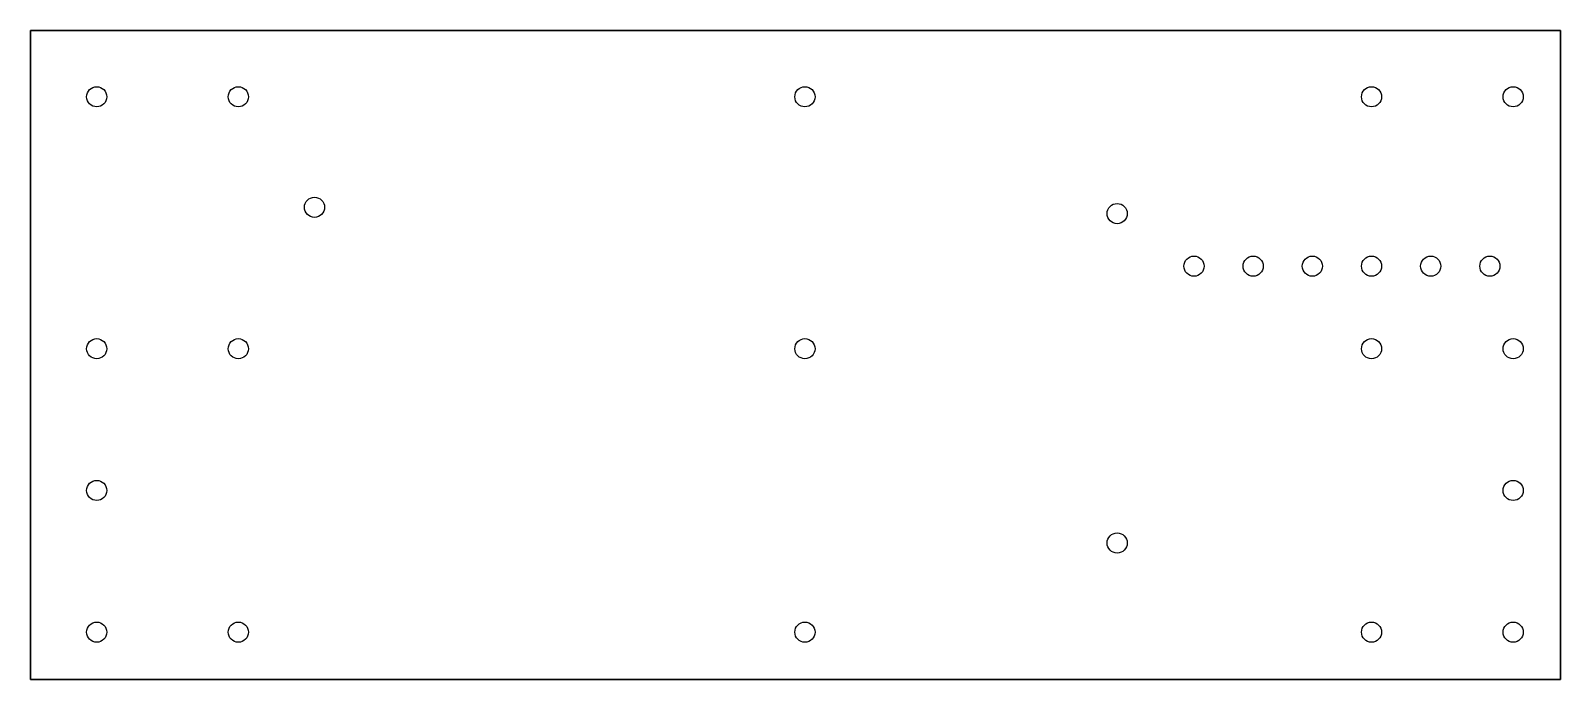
# Model space of a CAD drawing. Extents: x -9 to 234, y 53 to 156.
import ezdxf

# ---------------------------------------------------------------- set-up
doc = ezdxf.new("R2010")
doc.units = 0

msp = doc.modelspace()

# ---------------------------------------------------------------- linework, layer by layer
at = {"layer": 'layer0'}
for points in [[(-9.401, 52.979, 0), (-9.401, 155.979, 0)], [(-9.401, 155.979, 0), (233.599, 155.979, 0)], [(233.599, 155.979, 3), (-9.401, 155.979, 3)], [(-9.401, 155.979, 3), (-9.401, 52.979, 3)], [(233.599, 155.979, 0), (233.599, 52.979, 0)], [(233.599, 52.979, 3), (233.599, 155.979, 3)], [(233.599, 52.979, 0), (-9.401, 52.979, 0)], [(-9.401, 52.979, 3), (233.599, 52.979, 3)]]:
    msp.add_polyline3d(points, dxfattribs=at)
for centre in [(1.099, 145.479), (1.099, 145.479, 3), (23.599, 145.479), (23.599, 145.479, 3), (113.599, 145.479), (113.599, 145.479, 3), (203.599, 145.479), (203.599, 145.479, 3), (226.099, 145.479), (226.099, 145.479, 3), (35.699, 127.929), (35.699, 127.929, 3), (163.199, 126.929), (163.199, 126.929, 3), (175.399, 118.579), (175.399, 118.579, 3), (184.799, 118.579), (184.799, 118.579, 3), (194.199, 118.579), (194.199, 118.579, 3), (203.599, 118.579), (203.599, 118.579, 3), (212.999, 118.579), (212.999, 118.579, 3), (222.399, 118.579), (222.399, 118.579, 3), (1.099, 105.479), (1.099, 105.479, 3), (23.599, 105.479), (23.599, 105.479, 3), (113.599, 105.479), (113.599, 105.479, 3), (203.599, 105.479), (203.599, 105.479, 3), (226.099, 105.479), (226.099, 105.479, 3), (1.099, 82.979), (1.099, 82.979, 3), (226.099, 82.979), (226.099, 82.979, 3), (163.199, 74.629), (163.199, 74.629, 3), (1.099, 60.479), (1.099, 60.479, 3), (23.599, 60.479), (23.599, 60.479, 3), (113.599, 60.479), (113.599, 60.479, 3), (203.599, 60.479), (203.599, 60.479, 3), (226.099, 60.479), (226.099, 60.479, 3)]:
    msp.add_circle(centre, 1.6, dxfattribs=at)

doc.saveas('drawing.dxf')
